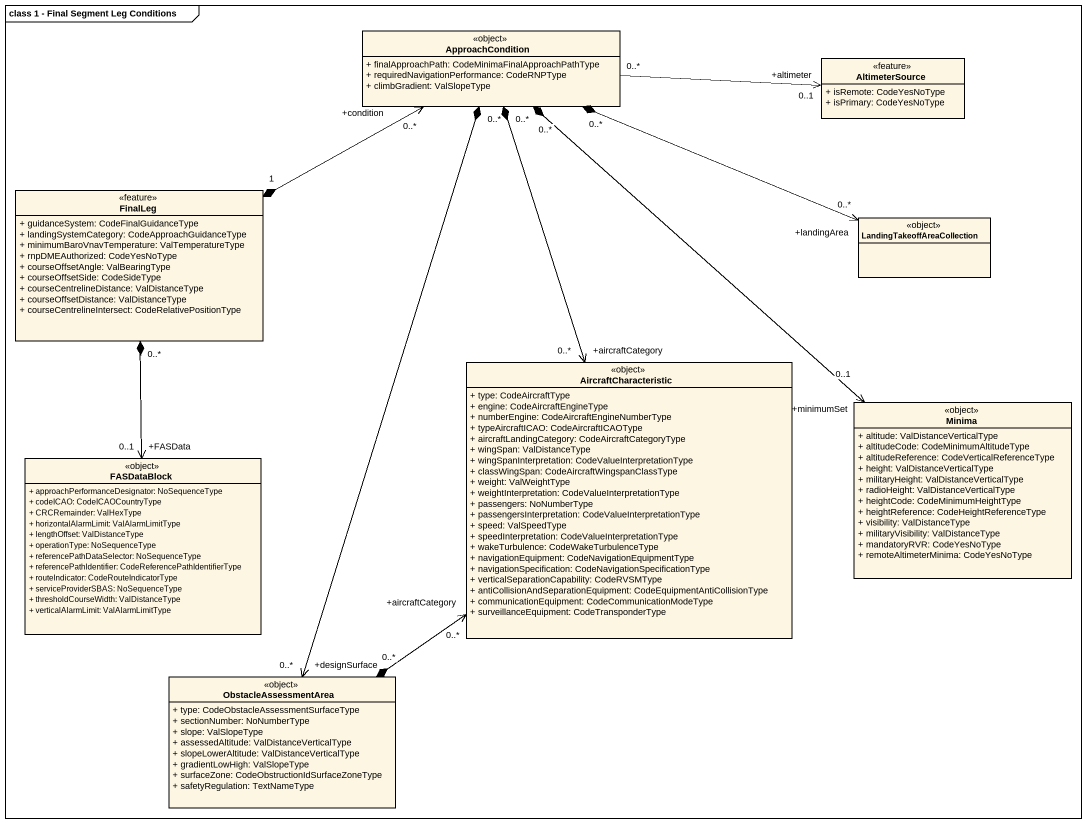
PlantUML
@startuml
mainframe class 1 - Final Segment Leg Conditions
hide circle
hide empty members
skinparam classAttributeIconSize 0
class ApproachCondition <<object>> {
  + finalApproachPath: CodeMinimaFinalApproachPathType
  + requiredNavigationPerformance: CodeRNPType
  + climbGradient: ValSlopeType
}
class AltimeterSource <<feature>> {
  + isRemote: CodeYesNoType
  + isPrimary: CodeYesNoType
}
class FinalLeg <<feature>> {
  + guidanceSystem: CodeFinalGuidanceType
  + landingSystemCategory: CodeApproachGuidanceType
  + minimumBaroVnavTemperature: ValTemperatureType
  + rnpDMEAuthorized: CodeYesNoType
  + courseOffsetAngle: ValBearingType
  + courseOffsetSide: CodeSideType
  + courseCentrelineDistance: ValDistanceType
  + courseOffsetDistance: ValDistanceType
  + courseCentrelineIntersect: CodeRelativePositionType
}
class LandingTakeoffAreaCollection <<object>>
class AircraftCharacteristic <<object>> {
  + type: CodeAircraftType
  + engine: CodeAircraftEngineType
  + numberEngine: CodeAircraftEngineNumberType
  + typeAircraftICAO: CodeAircraftICAOType
  + aircraftLandingCategory: CodeAircraftCategoryType
  + wingSpan: ValDistanceType
  + wingSpanInterpretation: CodeValueInterpretationType
  + classWingSpan: CodeAircraftWingspanClassType
  + weight: ValWeightType
  + weightInterpretation: CodeValueInterpretationType
  + passengers: NoNumberType
  + passengersInterpretation: CodeValueInterpretationType
  + speed: ValSpeedType
  + speedInterpretation: CodeValueInterpretationType
  + wakeTurbulence: CodeWakeTurbulenceType
  + navigationEquipment: CodeNavigationEquipmentType
  + navigationSpecification: CodeNavigationSpecificationType
  + verticalSeparationCapability: CodeRVSMType
  + antiCollisionAndSeparationEquipment: CodeEquipmentAntiCollisionType
  + communicationEquipment: CodeCommunicationModeType
  + surveillanceEquipment: CodeTransponderType
}
class Minima <<object>> {
  + altitude: ValDistanceVerticalType
  + altitudeCode: CodeMinimumAltitudeType
  + altitudeReference: CodeVerticalReferenceType
  + height: ValDistanceVerticalType
  + militaryHeight: ValDistanceVerticalType
  + radioHeight: ValDistanceVerticalType
  + heightCode: CodeMinimumHeightType
  + heightReference: CodeHeightReferenceType
  + visibility: ValDistanceType
  + militaryVisibility: ValDistanceType
  + mandatoryRVR: CodeYesNoType
  + remoteAltimeterMinima: CodeYesNoType
}
class FASDataBlock <<object>> {
  + approachPerformanceDesignator: NoSequenceType
  + codeICAO: CodeICAOCountryType
  + CRCRemainder: ValHexType
  + horizontalAlarmLimit: ValAlarmLimitType
  + lengthOffset: ValDistanceType
  + operationType: NoSequenceType
  + referencePathDataSelector: NoSequenceType
  + referencePathIdentifier: CodeReferencePathIdentifierType
  + routeIndicator: CodeRouteIndicatorType
  + serviceProviderSBAS: NoSequenceType
  + thresholdCourseWidth: ValDistanceType
  + verticalAlarmLimit: ValAlarmLimitType
}
class ObstacleAssessmentArea <<object>> {
  + type: CodeObstacleAssessmentSurfaceType
  + sectionNumber: NoNumberType
  + slope: ValSlopeType
  + assessedAltitude: ValDistanceVerticalType
  + slopeLowerAltitude: ValDistanceVerticalType
  + gradientLowHigh: ValSlopeType
  + surfaceZone: CodeObstructionIdSurfaceZoneType
  + safetyRegulation: TextNameType
}
ApproachCondition "0..*" -right-> "+altimeter\n0..1" AltimeterSource
ApproachCondition "0..*" *-right-> "+landingArea\n0..*" LandingTakeoffAreaCollection
ApproachCondition "0..*" *--> "+aircraftCategory\n0..*" AircraftCharacteristic
ApproachCondition "0..*" *--> "+minimumSet\n0..1" Minima
ApproachCondition "0..*" *--> "+designSurface\n0..*" ObstacleAssessmentArea
FinalLeg "1" *-right-> "+condition\n0..*" ApproachCondition
FASDataBlock "+FASData\n0..1" <-up-* "0..*" FinalLeg
ObstacleAssessmentArea "0..*" *-up-> "+aircraftCategory\n0..*" AircraftCharacteristic
@enduml
